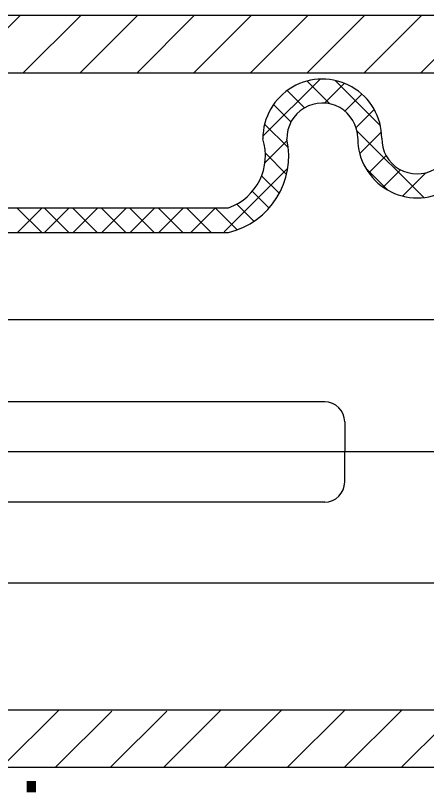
# Model space of a CAD drawing. Extents: x -881 to -726, y 593 to 666.
# Drawn here: x -810.4389 to -810.3662, y 610.0176 to 610.1552 of the extents above; entities that cross this region are included whole.
import ezdxf

# ---------------------------------------------------------------- set-up
doc = ezdxf.new("R2010")
doc.units = 0
doc.layers.add('es_DETAIL', color=7, linetype='Continuous')

msp = doc.modelspace()

# ---------------------------------------------------------------- linework, layer by layer
at = {"layer": 'es_DETAIL'}
for p, q in [((-810.4668371323936, 610.1264455493405), (-810.4381663906705, 610.1551162904433)), ((-810.2386666476561, 610.1551757809032), (-810.4487918806986, 610.1551757809032)), ((-810.4374833299837, 610.1450732245645), (-810.4273807736452, 610.1551757809032)), ((-810.4275274911837, 610.1449877604125), (-810.4173394706985, 610.1551757809032)), ((-810.4174861881569, 610.1449877604125), (-810.4072981676662, 610.1551757809032)), ((-810.4074448852102, 610.1449877604125), (-810.3972568647197, 610.1551757809032)), ((-810.3974035822582, 610.1449877604125), (-810.3872155617677, 610.1551757809032)), ((-810.3873622791513, 610.1449877604125), (-810.3771742586606, 610.1551757809032)), ((-810.3773209762794, 610.1449877604125), (-810.367132955789, 610.1551757809032)), ((-810.3570916528637, 610.1551757809032), (-810.3672796733542, 610.1449877604125)), ((-810.2409288167285, 610.1449877604125), (-810.4419437079365, 610.1449877604125)), ((-810.3951780897931, 610.1337997586975), (-810.3850554730917, 610.1439223754043)), ((-810.3873377083304, 610.1435804958447), (-810.3832917913069, 610.1395345787678)), ((-810.3824020333602, 610.1436878851276), (-810.374369329354, 610.1356551811161)), ((-810.384263721274, 610.1396710619634), (-810.380752171065, 610.1431826121938)), ((-810.3908723578315, 610.1418910014543), (-810.3878091129561, 610.138827756659)), ((-810.3806486477721, 610.1382430703992), (-810.3776372646246, 610.141254453536)), ((-810.3932744086352, 610.1394310650546), (-810.3901903051398, 610.1363469617089)), ((-810.3786814379591, 610.1353482929875), (-810.3754723016053, 610.1385574294375)), ((-810.3948525873433, 610.1359661789053), (-810.3906762683796, 610.1317898601609)), ((-810.3785226357138, 610.1347654228483), (-810.3667096698492, 610.1229524563634)), ((-810.3780426508663, 610.1307629371355), (-810.3741956048232, 610.1346099830715)), ((-810.3947815650248, 610.1291532183944), (-810.3909261230373, 610.1330086602803)), ((-810.3947104141743, 610.1307809405685), (-810.3909857104818, 610.1270562370313)), ((-810.3764406499896, 610.1273218727641), (-810.3733637073062, 610.1303988153672)), ((-810.402014610771, 610.1168995211723), (-810.3907693219228, 610.1281448099456)), ((-810.3770008318021, 610.1282005532984), (-810.37306981996, 610.1242695414617)), ((-810.3739140646287, 610.1248053932622), (-810.3708334639922, 610.1278859938988)), ((-810.3704607041922, 610.1232156885204), (-810.3663566456961, 610.1273197471075)), ((-810.3953787764021, 610.1268145616268), (-810.3922668053542, 610.1237025907287)), ((-810.3970260063047, 610.124052854016), (-810.3940748791985, 610.1211017270704)), ((-810.3997874072359, 610.1217936034658), (-810.3967448188484, 610.1187510151588)), ((-810.464465601545, 610.1211499360389), (-810.401217149419, 610.1211499360389)), ((-810.4386635571644, 610.1211499360389), (-810.4342777867929, 610.1167641659082)), ((-810.4385688064796, 610.1167641659082), (-810.4341830362686, 610.1211499360389)), ((-810.4338457796205, 610.1211499360389), (-810.4294600091956, 610.1167641659082)), ((-810.4337974509133, 610.1167641659082), (-810.4294505565605, 610.1211110602021)), ((-810.4288330729324, 610.1211499360389), (-810.4245163534614, 610.1168332167282)), ((-810.428724027282, 610.1167641659082), (-810.4243382571459, 610.1211499360389)), ((-810.4237900079145, 610.1211499360389), (-810.4194732882187, 610.1168332167282)), ((-810.4236809621838, 610.1167641659082), (-810.4192951919193, 610.1211499360389)), ((-810.4187469426666, 610.1211499360389), (-810.4144302232007, 610.1168332167282)), ((-810.418568846287, 610.1168332167282), (-810.4142521269067, 610.1211499360389)), ((-810.4137038775684, 610.1211499360389), (-810.4093871579689, 610.1168332167282)), ((-810.4135257813547, 610.1168332167282), (-810.4092782963444, 610.1210807017385)), ((-810.4085915781003, 610.1210807017385), (-810.4043440929563, 610.1168332167282)), ((-810.4078318113209, 610.1168332167282), (-810.403584326332, 610.1210807017385)), ((-810.403548512708, 610.1210807017385), (-810.3996996100377, 610.1172317989879)), ((-810.464465601545, 610.1167641659082), (-810.4012182656741, 610.1167641659082)), ((-810.1658760186962, 610.1012777583542), (-810.5683156955331, 610.1012777583542)), ((-810.3842106969166, 610.0867979388867), (-810.4693011791546, 610.0867979388867)), ((-810.3806929876752, 610.0832193085482), (-810.3806929876752, 610.0779158783276)), ((-810.7276105587431, 610.0779876492343), (-809.9807454383578, 610.0779876492343)), ((-810.3806929876752, 610.0726124481924), (-810.3806929876752, 610.0779158783276)), ((-810.3842106969166, 610.0690338178648), (-810.4712256779391, 610.0690338178648)), ((-810.1658760186962, 610.0546975400447), (-810.5683156955331, 610.0546975400447)), ((-810.157746693257, 610.0322163688606), (-810.4736030015814, 610.0322163688606)), ((-810.4414406546059, 610.0220376281153), (-810.431261914096, 610.0322163688606)), ((-810.4127681629803, 610.0220376281153), (-810.4025894226041, 610.0322163688606)), ((-810.4020311280249, 610.0220376281153), (-810.391852387424, 610.0322163688606)), ((-810.3908530251538, 610.0220376281153), (-810.380674284569, 610.0322163688606)), ((-810.3807668951287, 610.0220376281153), (-810.3705881546186, 610.0322163688606)), ((-810.3706807648788, 610.0220376281153), (-810.3605020245882, 610.0322163688606)), ((-810.4318830726688, 610.0220376281153), (-810.4218806279416, 610.0320400730579)), ((-810.422149364538, 610.0220376281153), (-810.4121469199055, 610.0320400730579)), ((-810.1469963948763, 610.0220376281153), (-810.4614651863467, 610.0220376281153))]:
    msp.add_line(p, q, dxfattribs=at)
for centre, radius, start, end in [((-810.3846474108904, 610.133409803547), 0.010520488651719232, 0.1616732109371526, 180.18778738449592), ((-810.3846474108904, 610.133409803547), 0.00627300365996177, 0.29883136310922964, 181.107860890954), ((-810.4045613194892, 610.1303206150966), 0.013962568674793384, 283.8528841536878, 12.297150000593419), ((-810.4045191785042, 610.1303942837984), 0.009816382233934095, 289.65644210528546, 17.672501811866965), ((-810.367860569547, 610.133409803547), 0.010520488651719232, 180, 0.16166218188692483), ((-810.367860569547, 610.133409803547), 0.00627300365996177, 179.26748593579921, 0), ((-810.3842589731804, 610.0832319535965), 0.0035659855341247377, 360, 89.99999999999999), ((-810.3842589731804, 610.072599803222), 0.0035659855341247377, 270, 360)]:
    msp.add_arc(centre, radius, start, end, dxfattribs=at)

# ---------------------------------------------------------------- texts
msp.add_text('.', height=0.013102783830972423, dxfattribs=at).set_placement((-810.4385755342287, 610.0176306132189))

doc.saveas('drawing.dxf')
